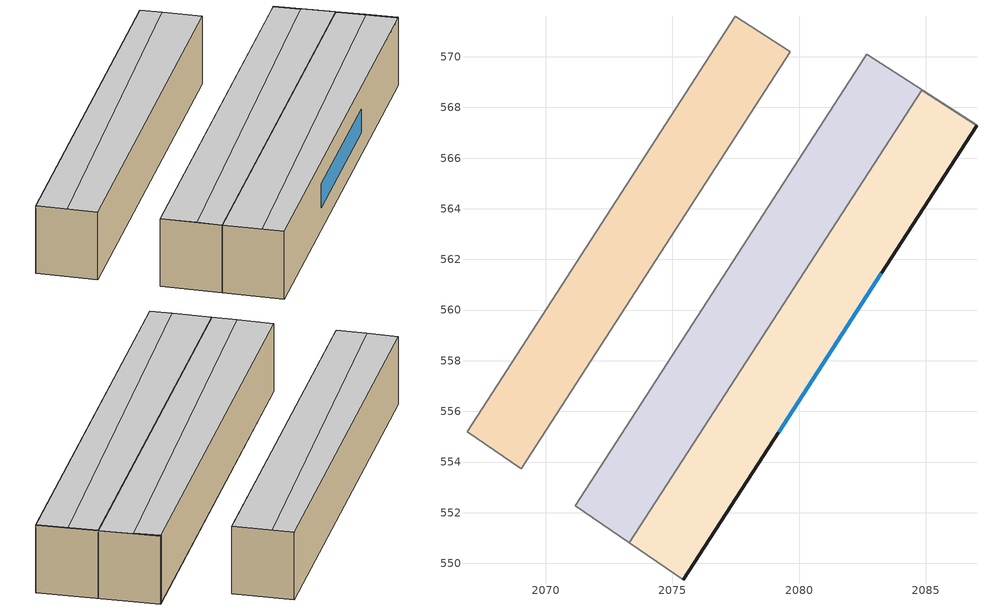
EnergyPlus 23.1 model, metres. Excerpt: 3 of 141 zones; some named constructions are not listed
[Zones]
a0fd6b293d1039d8_F2_dwelling_18
 floor to a0fd6b293d1039d8_F1_dwelling_18 (EU_floor_Construction): 2079.65,570.19 2069.03,553.74 2066.89,555.2 2077.48,571.59 z6
 wall adiabatic (EU_wall_Construction): 2066.89,555.2 2069.03,553.74 z6:9
 wall to a0fd6b293d1039d8_F2_dwelling_14 (EU_wall_Construction): 2079.65,570.19 2077.48,571.59 z6:9
 wall to a0fd6b293d1039d8_F2_dwelling_16 (EU_wall_Construction): 2077.48,571.59 2066.89,555.2 z6:9
 wall to a0fd6b293d1039d8_F2_dwelling_20 (EU_wall_Construction): 2069.03,553.74 2079.65,570.19 z6:9
 ceiling to a0fd6b293d1039d8_F3_dwelling_18 (EU_floor_Construction): 2069.03,553.74 2079.65,570.19 2078.26,571.09 2067.97,554.46 z9
 ceiling to a0fd6b293d1039d8_F3_dwelling_16 (EU_floor_Construction): 2067.97,554.46 2078.26,571.09 2077.48,571.59 2066.89,555.2 z9
a0fd6b293d1039d8_F2_dwelling_22
 floor to a0fd6b293d1039d8_F1_dwelling_22 (EU_floor_Construction): 2084.84,568.68 2073.3,550.82 2071.16,552.28 2082.68,570.1 2087.02,567.3 2087.01,567.28 z6
 wall to a0fd6b293d1039d8_F2_dwelling_20 (EU_wall_Construction): 2087.02,567.3 2082.68,570.1 2082.6,569.98 2071.16,552.28 z6:9
 wall adiabatic (EU_wall_Construction): 2087.01,567.28 2087.02,567.3 / 2071.16,552.28 2073.3,550.82 z6:9
 wall to a0fd6b293d1039d8_F2_dwelling_23 (EU_wall_Construction): 2073.3,550.82 2084.84,568.68 2087.01,567.28 z6:9
 ceiling to a0fd6b293d1039d8_F3_dwelling_20 (EU_floor_Construction): 2072.43,551.41 2083.58,569.43 2082.63,570.02 2082.6,569.98 2071.16,552.28 z9
 ceiling to a0fd6b293d1039d8_F3_dwelling_21 (EU_floor_Construction): 2073.3,550.82 2084.84,568.68 2085.87,568.01 2085.89,568.03 2084.81,568.72 2083.61,569.47 2072.43,551.41 z9
 ceiling to a0fd6b293d1039d8_F3_dwelling_22 (EU_floor_Construction): 2087.01,567.28 2087.02,567.3 2085.89,568.03 2085.87,568.01 z9
 ceiling to a0fd6b293d1039d8_F3_dwelling_19 (EU_floor_Construction): 2084.81,568.72 2082.68,570.1 2082.63,570.02 2083.58,569.43 2083.61,569.47 z9
a0fd6b293d1039d8_F2_dwelling_23
 floor to a0fd6b293d1039d8_F1_dwelling_23 (EU_floor_Construction): 2087.01,567.28 2075.43,549.36 2073.3,550.82 2084.84,568.68 z6
 wall outside (EU_wall_Construction): 2075.43,549.36 2087.01,567.28 z6:9
 wall adiabatic (EU_wall_Construction): 2073.3,550.82 2075.43,549.36 z6:9
 window (EU_Window_Construction): 2079.2,555.19 2083.24,561.45 z6.98:8.02
 ceiling to a0fd6b293d1039d8_F3_dwelling_21 (EU_floor_Construction): 2074.66,549.89 2085.87,568.01 2084.84,568.68 2073.3,550.82 z9
 ceiling to a0fd6b293d1039d8_F3_dwelling_22 (EU_floor_Construction): 2075.43,549.36 2087.01,567.28 2085.87,568.01 2074.66,549.89 z9
[SCHEDULE:FILE] Column Number=1; Rows to Skip at Top=0; Number of Hours of Data=8760; Column Separator=Comma; Interpolate to Timestep=No; Minutes per Item=60; Adjust Schedule for Daylight Savings=Yes
Name | File
EU_Step8_GainSchedule_a0fd6b293d1039d8_F2_dwelling_16_f000 | ../../schedules/a0fd6b293d1039d8/a0fd6b293d1039d8_F2_dwelling_16_f000_gain.csv
EU_Step8_GainSchedule_a0fd6b293d1039d8_F2_dwelling_17_f000 | ../../schedules/a0fd6b293d1039d8/a0fd6b293d1039d8_F2_dwelling_17_f000_gain.csv
EU_Step8_GainSchedule_a0fd6b293d1039d8_F2_dwelling_18_f000 | ../../schedules/a0fd6b293d1039d8/a0fd6b293d1039d8_F2_dwelling_18_f000_gain.csv
EU_Step8_GainSchedule_a0fd6b293d1039d8_F2_dwelling_19_f000 | ../../schedules/a0fd6b293d1039d8/a0fd6b293d1039d8_F2_dwelling_19_f000_gain.csv
EU_Step8_GainSchedule_a0fd6b293d1039d8_F2_dwelling_20_f000 | ../../schedules/a0fd6b293d1039d8/a0fd6b293d1039d8_F2_dwelling_20_f000_gain.csv
EU_Step8_GainSchedule_a0fd6b293d1039d8_F2_dwelling_21_f000 | ../../schedules/a0fd6b293d1039d8/a0fd6b293d1039d8_F2_dwelling_21_f000_gain.csv
EU_Step8_GainSchedule_a0fd6b293d1039d8_F2_dwelling_22_f000 | ../../schedules/a0fd6b293d1039d8/a0fd6b293d1039d8_F2_dwelling_22_f000_gain.csv
EU_Step8_GainSchedule_a0fd6b293d1039d8_F2_dwelling_23_f000 | ../../schedules/a0fd6b293d1039d8/a0fd6b293d1039d8_F2_dwelling_23_f000_gain.csv
EU_Step8_GainSchedule_a0fd6b293d1039d8_F3_dwelling_10_f000 | ../../schedules/a0fd6b293d1039d8/a0fd6b293d1039d8_F3_dwelling_10_f000_gain.csv
EU_Step8_GainSchedule_a0fd6b293d1039d8_F3_dwelling_11_f000 | ../../schedules/a0fd6b293d1039d8/a0fd6b293d1039d8_F3_dwelling_11_f000_gain.csv
EU_Step8_GainSchedule_a0fd6b293d1039d8_F3_dwelling_12_f000 | ../../schedules/a0fd6b293d1039d8/a0fd6b293d1039d8_F3_dwelling_12_f000_gain.csv
EU_Step8_GainSchedule_a0fd6b293d1039d8_F3_dwelling_13_f000 | ../../schedules/a0fd6b293d1039d8/a0fd6b293d1039d8_F3_dwelling_13_f000_gain.csv
EU_Step8_GainSchedule_a0fd6b293d1039d8_F3_dwelling_14_f000 | ../../schedules/a0fd6b293d1039d8/a0fd6b293d1039d8_F3_dwelling_14_f000_gain.csv
EU_Step8_GainSchedule_a0fd6b293d1039d8_F3_dwelling_15_f000 | ../../schedules/a0fd6b293d1039d8/a0fd6b293d1039d8_F3_dwelling_15_f000_gain.csv
EU_Step8_GainSchedule_a0fd6b293d1039d8_F3_dwelling_16_f000 | ../../schedules/a0fd6b293d1039d8/a0fd6b293d1039d8_F3_dwelling_16_f000_gain.csv
EU_Step8_GainSchedule_a0fd6b293d1039d8_F3_dwelling_17_f000 | ../../schedules/a0fd6b293d1039d8/a0fd6b293d1039d8_F3_dwelling_17_f000_gain.csv
EU_Step8_GainSchedule_a0fd6b293d1039d8_F3_dwelling_18_f000 | ../../schedules/a0fd6b293d1039d8/a0fd6b293d1039d8_F3_dwelling_18_f000_gain.csv
EU_Step8_GainSchedule_a0fd6b293d1039d8_F3_dwelling_19_f000 | ../../schedules/a0fd6b293d1039d8/a0fd6b293d1039d8_F3_dwelling_19_f000_gain.csv
EU_Step8_GainSchedule_a0fd6b293d1039d8_F3_dwelling_20_f000 | ../../schedules/a0fd6b293d1039d8/a0fd6b293d1039d8_F3_dwelling_20_f000_gain.csv
EU_Step8_GainSchedule_a0fd6b293d1039d8_F3_dwelling_21_f000 | ../../schedules/a0fd6b293d1039d8/a0fd6b293d1039d8_F3_dwelling_21_f000_gain.csv
EU_Step8_GainSchedule_a0fd6b293d1039d8_F3_dwelling_22_f000 | ../../schedules/a0fd6b293d1039d8/a0fd6b293d1039d8_F3_dwelling_22_f000_gain.csv
